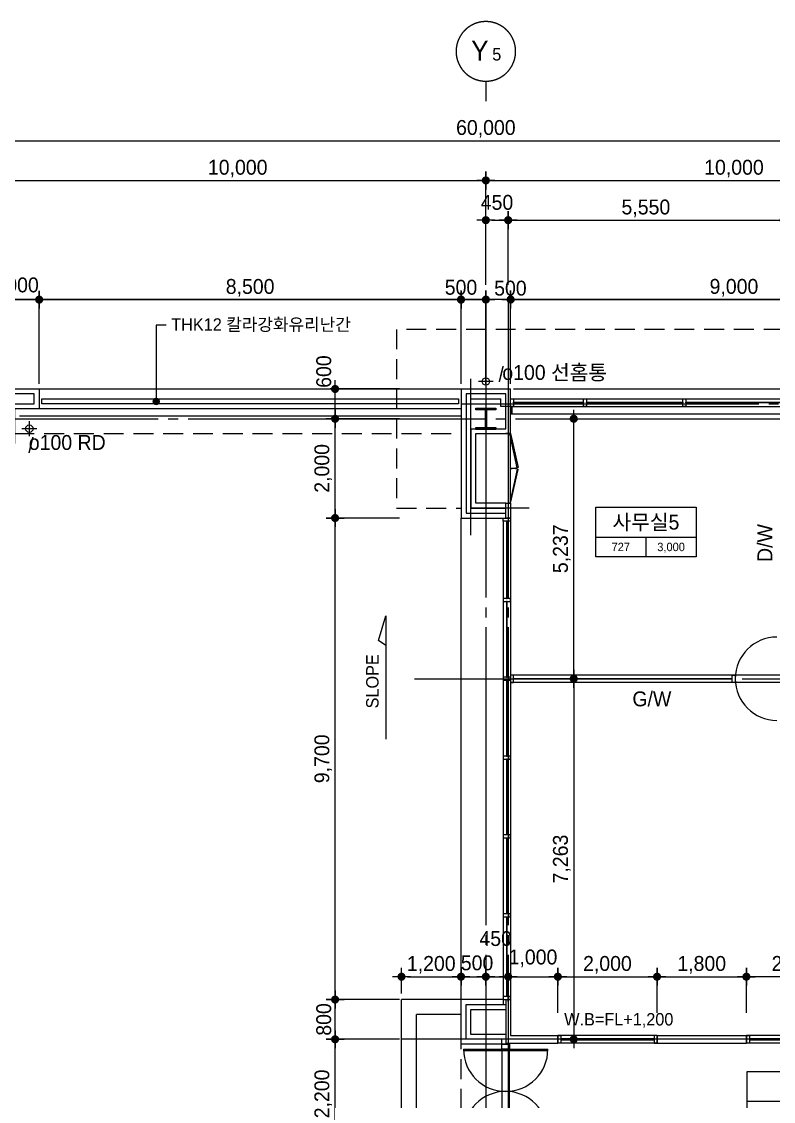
# Model space of a CAD drawing. Extents: x 14495256 to 14574135, y -1804798 to -1750552.
# Drawn here: x 14523901 to 14539051, y -1775300 to -1753549 of the extents above; entities that cross this region are included whole.
import ezdxf
from ezdxf.enums import TextEntityAlignment as Align

# ---------------------------------------------------------------- set-up
doc = ezdxf.new("R2010")
doc.units = 0
doc.header["$LTSCALE"] = 100
doc.header["$MEASUREMENT"] = 0
doc.header["$PDSIZE"] = -10
doc.linetypes.add('CEN', pattern=[66, 60, -2, 2, -2])
doc.linetypes.add('HIDD', pattern=[6, 4, -2])
doc.layers.get('0').update_dxf_attribs({"linetype": 'CONTINUOUS'})
doc.layers.get('Defpoints').update_dxf_attribs({"linetype": 'CONTINUOUS'})
for name, color, linetype in [('0-내벽고정식', 7, 'CONTINUOUS'), ('4WID', 4, 'CONTINUOUS'), ('8', 8, 'CONTINUOUS'), ('AXIS', 7, 'CEN'), ('CEN', 1, 'CEN'), ('col2', 3, 'CONTINUOUS'), ('DIM', 7, 'CONTINUOUS'), ('EL4', 6, 'CONTINUOUS'), ('FUR', 4, 'CONTINUOUS'), ('ST', 3, 'CONTINUOUS'), ('SYM', 7, 'CONTINUOUS'), ('TE2', 3, 'CONTINUOUS'), ('TEX', 3, 'CONTINUOUS'), ('TEXT1', 7, 'CONTINUOUS'), ('TEXT2', 7, 'CONTINUOUS'), ('WALL-1', 7, 'CONTINUOUS'), ('WALL-UNKNOWN', 3, 'CONTINUOUS'), ('WALLBR', 3, 'CONTINUOUS'), ('WID', 4, 'CONTINUOUS'), ('WINE', 8, 'CONTINUOUS'), ('우수드레인', 8, 'CONTINUOUS')]:
    doc.layers.add(name, color=color, linetype=linetype)
doc.styles.add('HY울를도M', font='HYWULM.TTF')
doc.styles.add('굴림', font='H2HDRM.TTF')
doc.styles.add('돋음', font='Dotum.ttf', dxfattribs={"height": 3})
doc.dimstyles.new('DIM100', dxfattribs={"dimtxt": 300, "dimasz": 120, "dimexe": 1, "dimexo": 100, "dimgap": 60, "dimtad": 1, "dimdec": 4, "dimzin": 0, "dimdsep": 46, "dimlunit": 6, "dimtxsty": '굴림', "dimblk": 'DOTT', "dimcen": 0.09, "dimadec": 0, "dimazin": 0, "dimtfac": 1, "dimtdec": 4, "dimtofl": 0, "dimtmove": 2, "dimatfit": 2, "dimldrblk": 'DOTT', "dimfxl": 1, "dimtolj": 1, "dimtzin": 0, "dimarcsym": 0})
doc.dimstyles.new('DIM50', dxfattribs={"dimscale": 50, "dimtxt": 3, "dimasz": 1.2, "dimexe": 1, "dimexo": 1, "dimgap": 0.6, "dimtad": 1, "dimdec": 4, "dimzin": 0, "dimdsep": 46, "dimlunit": 6, "dimtxsty": '굴림', "dimblk": 'DOTT', "dimcen": 0.09, "dimadec": 0, "dimazin": 0, "dimtfac": 1, "dimtdec": 4, "dimtofl": 0, "dimtmove": 2, "dimatfit": 2, "dimldrblk": 'DOTT', "dimfxl": 1, "dimtolj": 1, "dimtzin": 0, "dimarcsym": 0})

# ---------------------------------------------------------------- blocks, each defined once
blk = doc.blocks.new('DOTT')
for p, q in [((-1.5, 0), (1.5, 0)), ((0, 1.5), (0, -1.5))]:
    blk.add_line(p, q)
at = {"color": 6, "const_width": 0.68}
blk.add_lwpolyline([(-0.34, 0, 1), (0.34, 0, 1)], format="xyb", close=True, dxfattribs=at)
blk = doc.blocks.new('*D28')
at = {"layer": 'Defpoints', "color": 0, "lineweight": -3}
for p in [(14563256, -1755949), (14503256, -1759149), (14563256, -1759149)]:
    blk.add_point(p, dxfattribs=at)
at = {"layer": 'DIM', "color": 7, "lineweight": -2}
for p, q in [((14503256, -1758849), (14503256, -1755849)), ((14563256, -1758849), (14563256, -1755849)), ((14503376, -1755949), (14563136, -1755949))]:
    blk.add_line(p, q, dxfattribs=at)
at = {"layer": 'DIM', "color": 7, "lineweight": -2, "xscale": 120, "yscale": 120, "zscale": 120, "rotation": 180}
blk.add_blockref('DOTT', (14503256, -1755949), dxfattribs=at)
at = {"layer": 'DIM', "color": 7, "lineweight": -2, "xscale": 120, "yscale": 120, "zscale": 120}
blk.add_blockref('DOTT', (14563256, -1755949), dxfattribs=at)
at = {"layer": 'DIM', "color": 3, "insert": (14533256, -1755710), "char_height": 300, "attachment_point": 5, "style": '굴림'}
blk.add_mtext('\\A1;60,000', dxfattribs=at)
blk = doc.blocks.new('*D29')
at = {"layer": 'Defpoints', "color": 0, "lineweight": -3}
for p in [(14543256, -1756749), (14533256, -1759149), (14543256, -1759149)]:
    blk.add_point(p, dxfattribs=at)
at = {"layer": 'DIM', "color": 7, "lineweight": -2}
for p, q in [((14533256, -1758849), (14533256, -1756649)), ((14533376, -1756749), (14543136, -1756749)), ((14543256, -1758849), (14543256, -1756649))]:
    blk.add_line(p, q, dxfattribs=at)
at = {"layer": 'DIM', "color": 7, "lineweight": -2, "xscale": 120, "yscale": 120, "zscale": 120, "rotation": 180}
blk.add_blockref('DOTT', (14533256, -1756749), dxfattribs=at)
at = {"layer": 'DIM', "color": 7, "lineweight": -2, "xscale": 120, "yscale": 120, "zscale": 120}
blk.add_blockref('DOTT', (14543256, -1756749), dxfattribs=at)
at = {"layer": 'DIM', "color": 3, "insert": (14538256, -1756511), "char_height": 300, "attachment_point": 5, "style": '굴림'}
blk.add_mtext('\\A1;10,000', dxfattribs=at)
blk = doc.blocks.new('*D31')
at = {"layer": 'Defpoints', "color": 0, "lineweight": -3}
for p in [(14533256, -1756749), (14523256, -1759149), (14533256, -1759149)]:
    blk.add_point(p, dxfattribs=at)
at = {"layer": 'DIM', "color": 7, "lineweight": -2}
for p, q in [((14523256, -1758849), (14523256, -1756649)), ((14523376, -1756749), (14533136, -1756749)), ((14533256, -1758849), (14533256, -1756649))]:
    blk.add_line(p, q, dxfattribs=at)
at = {"layer": 'DIM', "color": 7, "lineweight": -2, "xscale": 120, "yscale": 120, "zscale": 120, "rotation": 180}
blk.add_blockref('DOTT', (14523256, -1756749), dxfattribs=at)
at = {"layer": 'DIM', "color": 7, "lineweight": -2, "xscale": 120, "yscale": 120, "zscale": 120}
blk.add_blockref('DOTT', (14533256, -1756749), dxfattribs=at)
at = {"layer": 'DIM', "color": 3, "insert": (14528256, -1756511), "char_height": 300, "attachment_point": 5, "style": '굴림'}
blk.add_mtext('\\A1;10,000', dxfattribs=at)
blk = doc.blocks.new('BOMBOM_S')
at = {"color": 7}
blk.add_line((0, 0.4), (0, 0), dxfattribs=at)
blk.add_lwpolyline([(-0.6, 1, 1), (0.6, 1, 1), (-0.6, 1, 1)], format="xyb", dxfattribs=at)
at = {"color": 1, "style": '돋음'}
for tag, p, height in [('X', (-0.295, 0.816), 0.4), ('N', (0.129, 0.816), 0.25)]:
    blk.add_attdef(tag, p, '', height=height, dxfattribs=at)
blk = doc.blocks.new('*D83')
at = {"layer": 'Defpoints', "color": 0, "lineweight": -3, "ltscale": 3}
for p in [(14524256, -1759150), (14523256, -1760949), (14524256, -1760949)]:
    blk.add_point(p, dxfattribs=at)
at = {"layer": 'DIM', "color": 7, "lineweight": -2, "ltscale": 3}
for p, q in [((14523256, -1760849), (14523256, -1759149)), ((14523376, -1759150), (14524136, -1759150)), ((14524256, -1760849), (14524256, -1759149))]:
    blk.add_line(p, q, dxfattribs=at)
at = {"layer": 'DIM', "color": 7, "lineweight": -2, "ltscale": 3, "xscale": 120, "yscale": 120, "zscale": 120, "rotation": 180}
blk.add_blockref('DOTT', (14523256, -1759150), dxfattribs=at)
at = {"layer": 'DIM', "color": 7, "lineweight": -2, "ltscale": 3, "xscale": 120, "yscale": 120, "zscale": 120}
blk.add_blockref('DOTT', (14524256, -1759150), dxfattribs=at)
at = {"layer": 'DIM', "color": 3, "ltscale": 3, "insert": (14523756, -1758881), "char_height": 300, "attachment_point": 5, "style": '굴림'}
blk.add_mtext('\\A1;1,000', dxfattribs=at)
blk = doc.blocks.new('TT1')
at = {"layer": 'TEXT1'}
for p, q in [((-1013, -600), (1013, -600)), ((0, -600), (0, -1000))]:
    blk.add_line(p, q, dxfattribs=at)
blk.add_lwpolyline([(-1013, 0), (1013, 0), (1013, -1000), (-1013, -1000)], close=True, dxfattribs=at)
blk = doc.blocks.new('*D110')
at = {"layer": 'Defpoints', "color": 0, "lineweight": -3, "ltscale": 3}
for p in [(14532756, -1759150), (14524256, -1760949), (14532756, -1760949)]:
    blk.add_point(p, dxfattribs=at)
at = {"layer": 'DIM', "color": 7, "lineweight": -2, "ltscale": 3}
for p, q in [((14524256, -1760849), (14524256, -1759149)), ((14524376, -1759150), (14532636, -1759150)), ((14532756, -1760849), (14532756, -1759149))]:
    blk.add_line(p, q, dxfattribs=at)
at = {"layer": 'DIM', "color": 7, "lineweight": -2, "ltscale": 3, "xscale": 120, "yscale": 120, "zscale": 120, "rotation": 180}
blk.add_blockref('DOTT', (14524256, -1759150), dxfattribs=at)
at = {"layer": 'DIM', "color": 7, "lineweight": -2, "ltscale": 3, "xscale": 120, "yscale": 120, "zscale": 120}
blk.add_blockref('DOTT', (14532756, -1759150), dxfattribs=at)
at = {"layer": 'DIM', "color": 3, "ltscale": 3, "insert": (14528506, -1758912), "char_height": 300, "attachment_point": 5, "style": '굴림'}
blk.add_mtext('\\A1;8,500', dxfattribs=at)
blk = doc.blocks.new('*D111')
at = {"layer": 'Defpoints', "color": 0, "lineweight": -3, "ltscale": 3}
for p in [(14533256, -1759148), (14532756, -1760949), (14533256, -1760949)]:
    blk.add_point(p, dxfattribs=at)
at = {"layer": 'DIM', "color": 7, "lineweight": -2, "ltscale": 3}
for p, q in [((14532756, -1760849), (14532756, -1759147)), ((14532876, -1759148), (14533136, -1759148)), ((14533256, -1760849), (14533256, -1759147))]:
    blk.add_line(p, q, dxfattribs=at)
at = {"layer": 'DIM', "color": 7, "lineweight": -2, "ltscale": 3, "xscale": 120, "yscale": 120, "zscale": 120, "rotation": 180}
blk.add_blockref('DOTT', (14532756, -1759148), dxfattribs=at)
at = {"layer": 'DIM', "color": 7, "lineweight": -2, "ltscale": 3, "xscale": 120, "yscale": 120, "zscale": 120}
blk.add_blockref('DOTT', (14533256, -1759148), dxfattribs=at)
at = {"layer": 'DIM', "color": 3, "ltscale": 3, "insert": (14532755, -1758903), "char_height": 300, "attachment_point": 5, "style": '굴림'}
blk.add_mtext('\\A1;500', dxfattribs=at)
blk = doc.blocks.new('*D112')
at = {"layer": 'Defpoints', "color": 0, "lineweight": -3, "ltscale": 3}
for p in [(14533256, -1759148), (14533756, -1759881), (14533256, -1760949)]:
    blk.add_point(p, dxfattribs=at)
at = {"layer": 'DIM', "color": 7, "lineweight": -2, "ltscale": 3}
for p, q in [((14533256, -1760849), (14533256, -1759147)), ((14533636, -1759148), (14533376, -1759148)), ((14533756, -1759781), (14533756, -1759147))]:
    blk.add_line(p, q, dxfattribs=at)
at = {"layer": 'DIM', "color": 7, "lineweight": -2, "ltscale": 3, "xscale": 120, "yscale": 120, "zscale": 120, "rotation": 180}
blk.add_blockref('DOTT', (14533256, -1759148), dxfattribs=at)
at = {"layer": 'DIM', "color": 7, "lineweight": -2, "ltscale": 3, "xscale": 120, "yscale": 120, "zscale": 120}
blk.add_blockref('DOTT', (14533756, -1759148), dxfattribs=at)
at = {"layer": 'DIM', "color": 3, "ltscale": 3, "insert": (14533751, -1758920), "char_height": 300, "attachment_point": 5, "style": '굴림'}
blk.add_mtext('\\A1;500', dxfattribs=at)
blk = doc.blocks.new('*D113')
at = {"layer": 'Defpoints', "color": 0, "lineweight": -3, "ltscale": 3}
for p in [(14542756, -1759149), (14533756, -1760949), (14542756, -1760949)]:
    blk.add_point(p, dxfattribs=at)
at = {"layer": 'DIM', "color": 7, "lineweight": -2, "ltscale": 3}
for p, q in [((14533756, -1760849), (14533756, -1759148)), ((14533876, -1759149), (14542636, -1759149)), ((14542756, -1760849), (14542756, -1759148))]:
    blk.add_line(p, q, dxfattribs=at)
at = {"layer": 'DIM', "color": 7, "lineweight": -2, "ltscale": 3, "xscale": 120, "yscale": 120, "zscale": 120, "rotation": 180}
blk.add_blockref('DOTT', (14533756, -1759149), dxfattribs=at)
at = {"layer": 'DIM', "color": 7, "lineweight": -2, "ltscale": 3, "xscale": 120, "yscale": 120, "zscale": 120}
blk.add_blockref('DOTT', (14542756, -1759149), dxfattribs=at)
at = {"layer": 'DIM', "color": 3, "ltscale": 3, "insert": (14538256, -1758911), "char_height": 300, "attachment_point": 5, "style": '굴림'}
blk.add_mtext('\\A1;9,000', dxfattribs=at)
blk = doc.blocks.new('aw-9000-300')
at = {"layer": 'WID'}
for points in [[(0, 0), (60, 0), (60, -150), (0, -150)], [(0, -300), (30, -300), (30, -150), (0, -150)], [(1470, -69), (1470, -81), (60, -81), (60, -69)], [(1470, 0), (1530, 0), (1530, -150), (1470, -150)], [(3470, -69), (3470, -81), (1530, -81), (1530, -69)], [(3470, 0), (3530, 0), (3530, -150), (3470, -150)], [(5470, -69), (5470, -81), (3530, -81), (3530, -69)], [(5470, 0), (5530, 0), (5530, -150), (5470, -150)], [(7470, -69), (7470, -81), (5530, -81), (5530, -69)], [(7470, 0), (7530, 0), (7530, -150), (7470, -150)], [(7530, -69), (7530, -81), (8940, -81), (8940, -69)], [(8940, 0), (9000, 0), (9000, -150), (8940, -150)], [(8970, -300), (9000, -300), (9000, -150), (8970, -150)]]:
    blk.add_lwpolyline(points, close=True, dxfattribs=at)
at = {"layer": 'WINE'}
for p, q in [((0, 0), (9000, 0)), ((0, -150), (9000, -150)), ((0, -300), (9000, -300))]:
    blk.add_line(p, q, dxfattribs=at)
blk = doc.blocks.new('*D122')
at = {"layer": 'Defpoints', "color": 0, "lineweight": -3}
for p in [(14530218, -1774049), (14531818, -1774049), (14531818, -1776249)]:
    blk.add_point(p, dxfattribs=at)
at = {"layer": 'DIM', "color": 7, "lineweight": -2}
for p, q in [((14531518, -1774049), (14530118, -1774049)), ((14530218, -1776129), (14530218, -1774169)), ((14531518, -1776249), (14530118, -1776249))]:
    blk.add_line(p, q, dxfattribs=at)
at = {"layer": 'DIM', "color": 7, "lineweight": -2, "xscale": 120, "yscale": 120, "zscale": 120}
for p, rotation in [((14530218, -1774049), 90), ((14530218, -1776249), 270)]:
    blk.add_blockref('DOTT', p, dxfattribs=dict(at, rotation=rotation))
at = {"layer": 'DIM', "color": 3, "insert": (14529979, -1775149), "char_height": 300, "attachment_point": 5, "rotation": 90, "style": '굴림'}
blk.add_mtext('\\A1;2,200', dxfattribs=at)
blk = doc.blocks.new('*D124')
at = {"layer": 'Defpoints', "color": 0, "lineweight": -3}
for p in [(14530218, -1761549), (14531818, -1761549), (14531818, -1763549)]:
    blk.add_point(p, dxfattribs=at)
at = {"layer": 'DIM', "color": 7, "lineweight": -2}
for p, q in [((14531518, -1761549), (14530118, -1761549)), ((14530218, -1763429), (14530218, -1761669)), ((14531518, -1763549), (14530118, -1763549))]:
    blk.add_line(p, q, dxfattribs=at)
at = {"layer": 'DIM', "color": 7, "lineweight": -2, "xscale": 120, "yscale": 120, "zscale": 120}
for p, rotation in [((14530218, -1761549), 90), ((14530218, -1763549), 270)]:
    blk.add_blockref('DOTT', p, dxfattribs=dict(at, rotation=rotation))
at = {"layer": 'DIM', "color": 3, "insert": (14529979, -1762549), "char_height": 300, "attachment_point": 5, "rotation": 90, "style": '굴림'}
blk.add_mtext('\\A1;2,000', dxfattribs=at)
blk = doc.blocks.new('*D125')
at = {"layer": 'Defpoints', "color": 0, "lineweight": -3}
for p in [(14530218, -1760949), (14531818, -1760949), (14531818, -1761549)]:
    blk.add_point(p, dxfattribs=at)
at = {"layer": 'DIM', "color": 7, "lineweight": -2}
for p, q in [((14531518, -1760949), (14530118, -1760949)), ((14530218, -1761429), (14530218, -1761069)), ((14531518, -1761549), (14530118, -1761549))]:
    blk.add_line(p, q, dxfattribs=at)
at = {"layer": 'DIM', "color": 7, "lineweight": -2, "xscale": 120, "yscale": 120, "zscale": 120}
for p, rotation in [((14530218, -1760949), 90), ((14530218, -1761549), 270)]:
    blk.add_blockref('DOTT', p, dxfattribs=dict(at, rotation=rotation))
at = {"layer": 'DIM', "color": 3, "insert": (14529991, -1760599), "char_height": 300, "attachment_point": 5, "rotation": 90, "style": '굴림'}
blk.add_mtext('\\A1;600', dxfattribs=at)
blk = doc.blocks.new('*D126')
at = {"layer": 'Defpoints', "color": 0, "lineweight": -3}
for p in [(14530218, -1763549), (14531818, -1763549), (14531818, -1773249)]:
    blk.add_point(p, dxfattribs=at)
at = {"layer": 'DIM', "color": 7, "lineweight": -2}
for p, q in [((14531518, -1763549), (14530118, -1763549)), ((14530218, -1773129), (14530218, -1763669)), ((14531518, -1773249), (14530118, -1773249))]:
    blk.add_line(p, q, dxfattribs=at)
at = {"layer": 'DIM', "color": 7, "lineweight": -2, "xscale": 120, "yscale": 120, "zscale": 120}
for p, rotation in [((14530218, -1763549), 90), ((14530218, -1773249), 270)]:
    blk.add_blockref('DOTT', p, dxfattribs=dict(at, rotation=rotation))
at = {"layer": 'DIM', "color": 3, "insert": (14529979, -1768399), "char_height": 300, "attachment_point": 5, "rotation": 90, "style": '굴림'}
blk.add_mtext('\\A1;9,700', dxfattribs=at)
blk = doc.blocks.new('*D127')
at = {"layer": 'Defpoints', "color": 0, "lineweight": -3}
for p in [(14530218, -1773249), (14531818, -1773249), (14531818, -1774049)]:
    blk.add_point(p, dxfattribs=at)
at = {"layer": 'DIM', "color": 7, "lineweight": -2}
for p, q in [((14531518, -1773249), (14530118, -1773249)), ((14530218, -1773929), (14530218, -1773369)), ((14531518, -1774049), (14530118, -1774049))]:
    blk.add_line(p, q, dxfattribs=at)
at = {"layer": 'DIM', "color": 7, "lineweight": -2, "xscale": 120, "yscale": 120, "zscale": 120}
for p, rotation in [((14530218, -1773249), 90), ((14530218, -1774049), 270)]:
    blk.add_blockref('DOTT', p, dxfattribs=dict(at, rotation=rotation))
at = {"layer": 'DIM', "color": 3, "insert": (14529991, -1773649), "char_height": 300, "attachment_point": 5, "rotation": 90, "style": '굴림'}
blk.add_mtext('\\A1;800', dxfattribs=at)
blk = doc.blocks.new('*D145')
at = {"layer": 'Defpoints', "color": 0, "lineweight": -3}
for p in [(14533706, -1757549), (14533256, -1759149), (14533706, -1759149)]:
    blk.add_point(p, dxfattribs=at)
at = {"layer": 'DIM', "color": 7, "lineweight": -2}
for p, q in [((14533256, -1758849), (14533256, -1757449)), ((14533706, -1758849), (14533706, -1757449)), ((14533376, -1757549), (14533586, -1757549))]:
    blk.add_line(p, q, dxfattribs=at)
at = {"layer": 'DIM', "color": 7, "lineweight": -2, "xscale": 120, "yscale": 120, "zscale": 120, "rotation": 180}
blk.add_blockref('DOTT', (14533256, -1757549), dxfattribs=at)
at = {"layer": 'DIM', "color": 7, "lineweight": -2, "xscale": 120, "yscale": 120, "zscale": 120}
blk.add_blockref('DOTT', (14533706, -1757549), dxfattribs=at)
at = {"layer": 'DIM', "color": 3, "insert": (14533481, -1757192), "char_height": 300, "attachment_point": 5, "style": '굴림'}
blk.add_mtext('\\A1;450', dxfattribs=at)
blk = doc.blocks.new('aw-2000-150')
at = {"layer": 'WID', "color": 8}
for p, q in [((0, 150), (-2000, 150)), ((0, 0), (-2000, 0))]:
    blk.add_line(p, q, dxfattribs=at)
at = {"layer": 'WID'}
for points in [[(-1940, 0), (-2000, 0), (-2000, 150), (-1940, 150)], [(-60, 87), (-1940, 87), (-1940, 63), (-60, 63)], [(-60, 0), (0, 0), (0, 150), (-60, 150)]]:
    blk.add_lwpolyline(points, close=True, dxfattribs=at)
blk = doc.blocks.new('*D163')
at = {"layer": 'Defpoints', "color": 0, "lineweight": -3}
for p in [(14533256, -1772788), (14532756, -1773249), (14533256, -1773249)]:
    blk.add_point(p, dxfattribs=at)
at = {"layer": 'DIM', "color": 7, "lineweight": -2}
for p, q in [((14532756, -1772949), (14532756, -1772688)), ((14532876, -1772788), (14533136, -1772788)), ((14533256, -1772949), (14533256, -1772688))]:
    blk.add_line(p, q, dxfattribs=at)
at = {"layer": 'DIM', "color": 7, "lineweight": -2, "xscale": 120, "yscale": 120, "zscale": 120, "rotation": 180}
blk.add_blockref('DOTT', (14532756, -1772788), dxfattribs=at)
at = {"layer": 'DIM', "color": 7, "lineweight": -2, "xscale": 120, "yscale": 120, "zscale": 120}
blk.add_blockref('DOTT', (14533256, -1772788), dxfattribs=at)
at = {"layer": 'DIM', "color": 3, "insert": (14533079, -1772511), "char_height": 300, "attachment_point": 5, "style": '굴림'}
blk.add_mtext('\\A1;500', dxfattribs=at)
blk = doc.blocks.new('*D164')
at = {"layer": 'Defpoints', "color": 0, "lineweight": -3}
for p in [(14532756, -1772788), (14532756, -1773249), (14531556, -1773427)]:
    blk.add_point(p, dxfattribs=at)
at = {"layer": 'DIM', "color": 7, "lineweight": -2}
for p, q in [((14531556, -1773127), (14531556, -1772688)), ((14531676, -1772788), (14532636, -1772788)), ((14532756, -1772949), (14532756, -1772688))]:
    blk.add_line(p, q, dxfattribs=at)
at = {"layer": 'DIM', "color": 7, "lineweight": -2, "xscale": 120, "yscale": 120, "zscale": 120, "rotation": 180}
blk.add_blockref('DOTT', (14531556, -1772788), dxfattribs=at)
at = {"layer": 'DIM', "color": 7, "lineweight": -2, "xscale": 120, "yscale": 120, "zscale": 120}
blk.add_blockref('DOTT', (14532756, -1772788), dxfattribs=at)
at = {"layer": 'DIM', "color": 3, "insert": (14532156, -1772549), "char_height": 300, "attachment_point": 5, "style": '굴림'}
blk.add_mtext('\\A1;1,200', dxfattribs=at)
blk = doc.blocks.new('*D172')
at = {"layer": 'Defpoints', "color": 0, "lineweight": -3, "ltscale": 3}
for p in [(14535027, -1761549), (14535027, -1761549), (14535027, -1766786)]:
    blk.add_point(p, dxfattribs=at)
at = {"layer": 'DIM', "color": 7, "lineweight": -2, "ltscale": 3}
for p, q in [((14534927, -1761549), (14535026, -1761549)), ((14535027, -1766666), (14535027, -1761669)), ((14534927, -1766786), (14535026, -1766786))]:
    blk.add_line(p, q, dxfattribs=at)
at = {"layer": 'DIM', "color": 7, "lineweight": -2, "ltscale": 3, "xscale": 120, "yscale": 120, "zscale": 120}
for p, rotation in [((14535027, -1761549), 90), ((14535027, -1766786), 270)]:
    blk.add_blockref('DOTT', p, dxfattribs=dict(at, rotation=rotation))
at = {"layer": 'DIM', "color": 3, "ltscale": 3, "insert": (14534787, -1764168), "char_height": 300, "attachment_point": 5, "rotation": 90, "style": '굴림'}
blk.add_mtext('\\A1;5,237', dxfattribs=at)
blk = doc.blocks.new('*D173')
at = {"layer": 'Defpoints', "color": 0, "lineweight": -3, "ltscale": 3}
for p in [(14535027, -1766786), (14535027, -1774049), (14535027, -1774049)]:
    blk.add_point(p, dxfattribs=at)
at = {"layer": 'DIM', "color": 7, "lineweight": -2, "ltscale": 3}
for p, q in [((14535127, -1766786), (14535028, -1766786)), ((14535027, -1766906), (14535027, -1773929)), ((14535127, -1774049), (14535028, -1774049))]:
    blk.add_line(p, q, dxfattribs=at)
at = {"layer": 'DIM', "color": 7, "lineweight": -2, "ltscale": 3, "xscale": 120, "yscale": 120, "zscale": 120}
for p, rotation in [((14535027, -1766786), 90), ((14535027, -1774049), 270)]:
    blk.add_blockref('DOTT', p, dxfattribs=dict(at, rotation=rotation))
at = {"layer": 'DIM', "color": 3, "ltscale": 3, "insert": (14534787, -1770418), "char_height": 300, "attachment_point": 5, "rotation": 90, "style": '굴림'}
blk.add_mtext('\\A1;7,263', dxfattribs=at)
blk = doc.blocks.new('*D175')
at = {"layer": 'Defpoints', "color": 0, "lineweight": -3}
for p in [(14539256, -1757549), (14533706, -1759149), (14539256, -1759149)]:
    blk.add_point(p, dxfattribs=at)
at = {"layer": 'DIM', "color": 7, "lineweight": -2}
for p, q in [((14533706, -1758849), (14533706, -1757449)), ((14539256, -1758849), (14539256, -1757449)), ((14533826, -1757549), (14539136, -1757549))]:
    blk.add_line(p, q, dxfattribs=at)
at = {"layer": 'DIM', "color": 7, "lineweight": -2, "xscale": 120, "yscale": 120, "zscale": 120, "rotation": 180}
blk.add_blockref('DOTT', (14533706, -1757549), dxfattribs=at)
at = {"layer": 'DIM', "color": 7, "lineweight": -2, "xscale": 120, "yscale": 120, "zscale": 120}
blk.add_blockref('DOTT', (14539256, -1757549), dxfattribs=at)
at = {"layer": 'DIM', "color": 3, "insert": (14536481, -1757311), "char_height": 300, "attachment_point": 5, "style": '굴림'}
blk.add_mtext('\\A1;5,550', dxfattribs=at)
blk = doc.blocks.new('*D185')
at = {"layer": 'Defpoints', "color": 0, "lineweight": -3}
for p in [(14534706, -1772788), (14533706, -1773588), (14534706, -1773813)]:
    blk.add_point(p, dxfattribs=at)
at = {"layer": 'DIM', "color": 7, "lineweight": -2}
for p, q in [((14533706, -1773288), (14533706, -1772688)), ((14533826, -1772788), (14534586, -1772788)), ((14534706, -1773513), (14534706, -1772688))]:
    blk.add_line(p, q, dxfattribs=at)
at = {"layer": 'DIM', "color": 7, "lineweight": -2, "xscale": 120, "yscale": 120, "zscale": 120, "rotation": 180}
blk.add_blockref('DOTT', (14533706, -1772788), dxfattribs=at)
at = {"layer": 'DIM', "color": 7, "lineweight": -2, "xscale": 120, "yscale": 120, "zscale": 120}
blk.add_blockref('DOTT', (14534706, -1772788), dxfattribs=at)
at = {"layer": 'DIM', "color": 3, "insert": (14534206, -1772419), "char_height": 300, "attachment_point": 5, "style": '굴림'}
blk.add_mtext('\\A1;1,000', dxfattribs=at)
blk = doc.blocks.new('*D186')
at = {"layer": 'Defpoints', "color": 0, "lineweight": -3}
for p in [(14536706, -1772788), (14534706, -1773813), (14536706, -1773813)]:
    blk.add_point(p, dxfattribs=at)
at = {"layer": 'DIM', "color": 7, "lineweight": -2}
for p, q in [((14534706, -1773513), (14534706, -1772688)), ((14534826, -1772788), (14536586, -1772788)), ((14536706, -1773513), (14536706, -1772688))]:
    blk.add_line(p, q, dxfattribs=at)
at = {"layer": 'DIM', "color": 7, "lineweight": -2, "xscale": 120, "yscale": 120, "zscale": 120, "rotation": 180}
blk.add_blockref('DOTT', (14534706, -1772788), dxfattribs=at)
at = {"layer": 'DIM', "color": 7, "lineweight": -2, "xscale": 120, "yscale": 120, "zscale": 120}
blk.add_blockref('DOTT', (14536706, -1772788), dxfattribs=at)
at = {"layer": 'DIM', "color": 3, "insert": (14535706, -1772549), "char_height": 300, "attachment_point": 5, "style": '굴림'}
blk.add_mtext('\\A1;2,000', dxfattribs=at)
blk = doc.blocks.new('*D187')
at = {"layer": 'Defpoints', "color": 0, "lineweight": -3}
for p in [(14538506, -1772788), (14536706, -1773813), (14538506, -1773813)]:
    blk.add_point(p, dxfattribs=at)
at = {"layer": 'DIM', "color": 7, "lineweight": -2}
for p, q in [((14536706, -1773513), (14536706, -1772688)), ((14536826, -1772788), (14538386, -1772788)), ((14538506, -1773513), (14538506, -1772688))]:
    blk.add_line(p, q, dxfattribs=at)
at = {"layer": 'DIM', "color": 7, "lineweight": -2, "xscale": 120, "yscale": 120, "zscale": 120, "rotation": 180}
blk.add_blockref('DOTT', (14536706, -1772788), dxfattribs=at)
at = {"layer": 'DIM', "color": 7, "lineweight": -2, "xscale": 120, "yscale": 120, "zscale": 120}
blk.add_blockref('DOTT', (14538506, -1772788), dxfattribs=at)
at = {"layer": 'DIM', "color": 3, "insert": (14537606, -1772549), "char_height": 300, "attachment_point": 5, "style": '굴림'}
blk.add_mtext('\\A1;1,800', dxfattribs=at)
blk = doc.blocks.new('*D188')
at = {"layer": 'Defpoints', "color": 0, "lineweight": -3}
for p in [(14538506, -1772788), (14538506, -1773813), (14540506, -1773813)]:
    blk.add_point(p, dxfattribs=at)
at = {"layer": 'DIM', "color": 7, "lineweight": -2}
for p, q in [((14538506, -1773513), (14538506, -1772688)), ((14540386, -1772788), (14538626, -1772788)), ((14540506, -1773513), (14540506, -1772688))]:
    blk.add_line(p, q, dxfattribs=at)
at = {"layer": 'DIM', "color": 7, "lineweight": -2, "xscale": 120, "yscale": 120, "zscale": 120, "rotation": 180}
blk.add_blockref('DOTT', (14538506, -1772788), dxfattribs=at)
at = {"layer": 'DIM', "color": 7, "lineweight": -2, "xscale": 120, "yscale": 120, "zscale": 120}
blk.add_blockref('DOTT', (14540506, -1772788), dxfattribs=at)
at = {"layer": 'DIM', "color": 3, "insert": (14539506, -1772549), "char_height": 300, "attachment_point": 5, "style": '굴림'}
blk.add_mtext('\\A1;2,000', dxfattribs=at)
blk = doc.blocks.new('*D191')
at = {"layer": 'Defpoints', "color": 0, "lineweight": -3}
for p in [(14533706, -1772788), (14533256, -1773249), (14533706, -1773189)]:
    blk.add_point(p, dxfattribs=at)
at = {"layer": 'DIM', "color": 7, "lineweight": -2}
for p, q in [((14533256, -1772949), (14533256, -1772688)), ((14533376, -1772788), (14533586, -1772788)), ((14533706, -1772889), (14533706, -1772688))]:
    blk.add_line(p, q, dxfattribs=at)
at = {"layer": 'DIM', "color": 7, "lineweight": -2, "xscale": 120, "yscale": 120, "zscale": 120, "rotation": 180}
blk.add_blockref('DOTT', (14533256, -1772788), dxfattribs=at)
at = {"layer": 'DIM', "color": 7, "lineweight": -2, "xscale": 120, "yscale": 120, "zscale": 120}
blk.add_blockref('DOTT', (14533706, -1772788), dxfattribs=at)
at = {"layer": 'DIM', "color": 3, "insert": (14533454, -1772021), "char_height": 300, "attachment_point": 5, "style": '굴림'}
blk.add_mtext('\\A1;450', dxfattribs=at)
blk = doc.blocks.new('*D192')
at = {"layer": 'Defpoints', "color": 0, "lineweight": -3}
for p in [(14532756, -1772788), (14532756, -1773249), (14531556, -1773427)]:
    blk.add_point(p, dxfattribs=at)
at = {"layer": 'DIM', "color": 7, "lineweight": -2}
for p, q in [((14531556, -1773127), (14531556, -1772688)), ((14531676, -1772788), (14532636, -1772788)), ((14532756, -1772949), (14532756, -1772688))]:
    blk.add_line(p, q, dxfattribs=at)
at = {"layer": 'DIM', "color": 7, "lineweight": -2, "xscale": 120, "yscale": 120, "zscale": 120, "rotation": 180}
blk.add_blockref('DOTT', (14531556, -1772788), dxfattribs=at)
at = {"layer": 'DIM', "color": 7, "lineweight": -2, "xscale": 120, "yscale": 120, "zscale": 120}
blk.add_blockref('DOTT', (14532756, -1772788), dxfattribs=at)
at = {"layer": 'DIM', "color": 3, "insert": (14532156, -1772549), "char_height": 300, "attachment_point": 5, "style": '굴림'}
blk.add_mtext('\\A1;1,200', dxfattribs=at)

msp = doc.modelspace()

# ---------------------------------------------------------------- linework, layer by layer
at = {"layer": '0-내벽고정식'}
for p, q in [((14533756.21252, -1761299.19177), (14533656.21252, -1761299.19177)), ((14533656.2207, -1773249.19177), (14533656.2207, -1774124.19177)), ((14533656.2207, -1773249.19177), (14533756.2207, -1773249.19177)), ((14533756.2207, -1773249.19177), (14533756.2207, -1773974.19177)), ((14533756.2207, -1773974.19177), (14534706.21252, -1773974.19177)), ((14534706.21252, -1773974.19177), (14534706.21252, -1774124.19177)), ((14536706.21252, -1773974.19177), (14538506.21252, -1773974.19177)), ((14536706.21252, -1773974.19177), (14536706.21252, -1774124.19177)), ((14538506.21252, -1773974.19177), (14538506.21252, -1774124.19177)), ((14533656.2207, -1774124.19177), (14534706.21252, -1774124.19177)), ((14533731.21252, -1774149.19177), (14533731.21252, -1774124.19177)), ((14536706.21252, -1774124.19177), (14538506.21252, -1774124.19177))]:
    msp.add_line(p, q, dxfattribs=at)
for points in [[(14532956.21252, -1761749.19177), (14533656.21252, -1761749.19177), (14533656.21252, -1761299.19177)], [(14533056.21252, -1761849.19177), (14533756.21252, -1761849.19177), (14533756.21252, -1761299.19177)], [(14532956.21252, -1761749.19177), (14532956.21252, -1763349.19177), (14533656.21252, -1763349.19177)], [(14533656.21252, -1763249.19177), (14533056.21252, -1763249.19177), (14533056.21252, -1761849.19177)]]:
    msp.add_lwpolyline(points, dxfattribs=at)
msp.add_lwpolyline([(14533656.21252, -1763249.19177), (14533756.21252, -1763249.19177), (14533756.21252, -1763549.19177), (14533656.21252, -1763549.19177)], close=True, dxfattribs=at)
at = {"layer": '4WID', "lineweight": -3, "ltscale": 200}
for p, q in [((14532956.21252, -1761749.19177), (14532956.21252, -1761149.19177)), ((14533756.21252, -1761299.19177), (14533556.21252, -1761299.19177))]:
    msp.add_line(p, q, dxfattribs=at)
at = {"layer": 'CEN', "linetype": 'CEN'}
for p, q in [((14533256.21252, -1759149.19177), (14533256.21252, -1799049.19177)), ((14533706.21252, -1759149.19177), (14533706.21252, -1799049.19177)), ((14532956.21252, -1763890.80774), (14532956.21252, -1760741.87465)), ((14532756.21058, -1761249.19177), (14564856.21252, -1761249.19177)), ((14500856.21252, -1761549.19177), (14564856.21252, -1761549.19177)), ((14534127.61922, -1763349.19177), (14532956.21252, -1763349.19177)), ((14531817.9324, -1766785.85844), (14549714.28641, -1766785.85844)), ((14555541.05116, -1774049.19177), (14531556.21252, -1774049.19177))]:
    msp.add_line(p, q, dxfattribs=at)
at = {"layer": 'col2'}
msp.add_lwpolyline([(14533052.71252, -1761763.19177), (14533052.71252, -1761728.19177), (14533246.21252, -1761728.19177), (14533246.21252, -1761370.19177), (14533052.71252, -1761370.19177), (14533052.71252, -1761335.19177), (14533459.71252, -1761335.19177), (14533459.71252, -1761370.19177), (14533266.21252, -1761370.19177), (14533266.21252, -1761728.19177), (14533459.71252, -1761728.19177), (14533459.71252, -1761763.19177)], close=True, dxfattribs=at)
at = {"layer": 'Defpoints', "color": 76}
msp.add_lwpolyline([(14500856.21252, -1799049.19177), (14564856.21252, -1799049.19177), (14564856.21252, -1759149.19177), (14500856.21252, -1759149.19177)], close=True, dxfattribs=at)
at = {"layer": 'EL4'}
msp.add_line((14532756.21252, -1761499.19177), (14523856.21252, -1761499.19177), dxfattribs=at)
at = {"layer": 'FUR'}
for p, q in [((14533756.21252, -1763249.19177), (14533756.21252, -1761849.19177)), ((14533885.71495, -1762534.77551), (14533905.03347, -1762529.59912))]:
    msp.add_line(p, q, dxfattribs=at)
for points in [[(14533885.71495, -1762534.77551), (14533736.894, -1761854.36816), (14533756.21252, -1761849.19177), (14533905.03347, -1762529.59912)], [(14533885.71495, -1762563.60804), (14533736.894, -1763244.01539), (14533756.21252, -1763249.19177), (14533905.03347, -1762568.78442)], [(14533885.71495, -1762563.60804), (14533905.03347, -1762568.78442)]]:
    msp.add_lwpolyline(points, dxfattribs=at)
for centre, start, end in [((14533756.21252, -1761974.19177), 270, 283.006701322), ((14533756.21252, -1763124.19177), 76.993298678, 90)]:
    msp.add_arc(centre, 575, start, end, dxfattribs=at)
at = {"layer": 'ST', "color": 4}
for p, q in [((14532756.2207, -1773249.19177), (14532756.21252, -1763549.19177)), ((14531556.21252, -1777049.19177), (14531556.21252, -1773249.19177)), ((14532756.21811, -1773249.19177), (14531556.21252, -1773249.19177)), ((14531856.21252, -1776649.19177), (14531856.21252, -1773549.19177)), ((14532756.21811, -1773549.19177), (14531856.21252, -1773549.19177))]:
    msp.add_line(p, q, dxfattribs=at)
msp.add_lwpolyline([(14532706.21252, -1761249.19177), (14524306.21252, -1761249.19177), (14524306.21252, -1761149.19177), (14532706.21252, -1761149.19177), (14532706.21252, -1761249.19177)], close=True, dxfattribs=at)
at = {"layer": 'SYM', "color": 4, "ltscale": 2}
msp.add_lwpolyline([(14531240.02394, -1766116.224), (14531090.02394, -1766016.224), (14531240.02394, -1765516.224), (14531240.02394, -1768000.95868)], dxfattribs=at)
at = {"layer": 'TEXT1'}
msp.add_lwpolyline([(14526813.36473, -1759666.83109), (14526613.36473, -1759666.83109), (14526613.36473, -1761200.69197)], dxfattribs=at)
at = {"layer": 'TEXT1', "const_width": 75}
msp.add_lwpolyline([(14526575.86473, -1761200.69197, 1), (14526650.86473, -1761200.69197, 1)], format="xyb", close=True, dxfattribs=at)
at = {"layer": 'WALL-1', "color": 4}
for p, q in [((14532756.21252, -1760949.19177), (14533756.21252, -1760949.19177)), ((14533656.21252, -1761049.19177), (14532856.21252, -1761049.19177)), ((14532856.21252, -1761049.19177), (14532856.21252, -1763449.19177)), ((14533556.21252, -1761299.19177), (14533556.21252, -1761149.19177)), ((14533656.21252, -1761299.19177), (14533656.21252, -1761049.19177)), ((14533756.21252, -1761149.19177), (14533756.21252, -1760949.19177)), ((14532756.21252, -1761349.19177), (14524256.21252, -1761349.19177)), ((14533756.21252, -1761849.19177), (14533656.21252, -1761849.19177)), ((14532856.21252, -1763449.19177), (14533656.21252, -1763449.19177)), ((14532756.21252, -1774149.19177), (14532756.21252, -1773249.19177)), ((14532756.21252, -1774149.19177), (14532756.2207, -1773249.19177)), ((14533606.2207, -1773249.19177), (14532756.2207, -1773249.19177)), ((14532856.21252, -1774049.19177), (14532856.2207, -1773349.19177)), ((14532856.2207, -1773349.19177), (14533656.21252, -1773349.19177)), ((14532956.21369, -1773949.19177), (14532956.21953, -1773449.19177)), ((14532956.21953, -1773449.19177), (14533656.21252, -1773449.19177)), ((14533656.21252, -1773949.19177), (14532956.21369, -1773949.19177)), ((14533656.21252, -1774149.19177), (14532756.21252, -1774149.19177)), ((14533656.21252, -1774149.19177), (14532756.21252, -1774149.19177)), ((14533656.21252, -1774049.19177), (14532856.21252, -1774049.19177))]:
    msp.add_line(p, q, dxfattribs=at)
at = {"layer": 'WALL-1', "color": 6, "linetype": 'HIDD'}
msp.add_line((14532756.21252, -1776049.19177), (14532756.21252, -1773949.19177), dxfattribs=at)
msp.add_lwpolyline([(14553856.21252, -1793349.19177), (14565056.21252, -1793349.19177), (14565056.21252, -1759749.19177), (14531456.21252, -1759749.19177), (14531456.21252, -1763349.19177), (14532756.21252, -1763349.19177)], dxfattribs=at)
at = {"layer": 'WALL-1', "color": 4}
for points in [[(14522756.21252, -1761349.19177), (14522256.21252, -1761349.19177), (14522256.21252, -1760949.19177), (14524256.21252, -1760949.19177), (14524256.21252, -1761349.19177), (14523756.21252, -1761349.19177), (14523756.21252, -1762049.19177), (14522756.21252, -1762049.19177), (14522756.21252, -1761349.19177)], [(14523656.21252, -1761249.19177), (14524156.21252, -1761249.19177), (14524156.21252, -1761049.19177), (14522356.21252, -1761049.19177), (14522356.21252, -1761249.19177), (14522856.21252, -1761249.19177)], [(14532756.21252, -1760949.19177), (14532756.21252, -1760949.19177), (14532756.21252, -1763549.19177), (14533656.21252, -1763549.19177)], [(14532756.21252, -1761349.19177), (14532756.21252, -1762049.19177), (14532756.21252, -1762049.19177)]]:
    msp.add_lwpolyline(points, dxfattribs=at)
at = {"layer": 'WALL-UNKNOWN', "color": 4}
for p, q in [((14524256.21252, -1760949.19177), (14532756.21252, -1760949.19177)), ((14532956.21252, -1761149.19177), (14533556.21252, -1761149.19177))]:
    msp.add_line(p, q, dxfattribs=at)
at = {"layer": 'WALLBR'}
for p, q in [((14533656.21252, -1763449.19177), (14533656.21252, -1763249.19177)), ((14532856.21252, -1774049.19177), (14532856.21252, -1773349.19177)), ((14533656.21252, -1774049.19177), (14532856.21252, -1774049.19177))]:
    msp.add_line(p, q, dxfattribs=at)
at = {"layer": 'WID'}
for p, q in [((14533816.22363, -1766779.85684), (14538221.21252, -1766779.85854)), ((14538221.21252, -1766791.85854), (14533816.22363, -1766791.85684)), ((14538281.29824, -1766791.85856), (14538281.21252, -1766791.85856)), ((14532806.21252, -1774249.19177), (14534506.21252, -1774249.19177)), ((14532806.55981, -1774274.19177), (14534505.86523, -1774274.19177))]:
    msp.add_line(p, q, dxfattribs=at)
for points in [[(14533756.21295, -1763549.19177), (14533756.21295, -1763609.19177), (14533606.21295, -1763609.19177), (14533606.21295, -1763549.19177)], [(14533687.21295, -1763609.19177), (14533675.21295, -1763609.19177), (14533675.21295, -1765167.52511), (14533687.21295, -1765167.52511)], [(14533756.21295, -1765227.52511), (14533756.21295, -1765167.52511), (14533606.21295, -1765167.52511), (14533606.21295, -1765227.52511)], [(14533687.21295, -1765227.52511), (14533675.21295, -1765227.52511), (14533675.21295, -1766755.85844), (14533687.21295, -1766755.85844)], [(14533756.21295, -1766815.85844), (14533756.21295, -1766755.85844), (14533606.21295, -1766755.85844), (14533606.21295, -1766815.85844)], [(14533756.22363, -1766860.85844), (14533816.22363, -1766860.85844), (14533816.22363, -1766710.85844), (14533756.22363, -1766710.85844)], [(14538221.21252, -1766860.85844), (14538221.21252, -1766710.85844), (14538281.21252, -1766710.85844), (14538281.21252, -1766860.85844)], [(14533687.21295, -1766815.85844), (14533675.21295, -1766815.85844), (14533675.21295, -1768344.19177), (14533687.21295, -1768344.19177)], [(14533756.21295, -1768404.19177), (14533756.21295, -1768344.19177), (14533606.21295, -1768344.19177), (14533606.21295, -1768404.19177)], [(14533756.22077, -1769992.52511), (14533756.22077, -1769932.52511), (14533606.22077, -1769932.52511), (14533606.22077, -1769992.52511)], [(14533756.23407, -1771580.85844), (14533756.23407, -1771520.85844), (14533606.23407, -1771520.85844), (14533606.23407, -1771580.85844)], [(14533756.2207, -1773249.19177), (14533756.2207, -1773189.19177), (14533606.2207, -1773189.19177), (14533606.2207, -1773249.19177)], [(14533731.21252, -1774149.19177), (14533731.21252, -1774249.19177), (14533581.21252, -1774249.19177), (14533581.21252, -1774149.19177)]]:
    msp.add_lwpolyline(points, close=True, dxfattribs=at)
for points in [[(14533687.21642, -1769932.52511), (14533687.21295, -1768404.19177), (14533675.21295, -1768404.19177), (14533675.21642, -1769932.52511)], [(14533675.21655, -1769992.52511), (14533675.22217, -1771520.85844)], [(14533687.22217, -1771520.85844), (14533687.21655, -1769992.52511)], [(14533675.22239, -1771580.85844), (14533675.22812, -1773189.19177)], [(14533687.22812, -1773189.19177), (14533687.22239, -1771580.85844)]]:
    msp.add_lwpolyline(points, dxfattribs=at)
for centre, radius, start, end in [((14539121.21252, -1766785.85844), 840, 90, 270), ((14533656.21252, -1774249.19177), 850, 180, 0), ((14533656.21252, -1775949.19177), 850, 0, 180)]:
    msp.add_arc(centre, radius, start, end, dxfattribs=at)
at = {"layer": 'WINE'}
for p, q in [((14533816.21252, -1760949.19177), (14542696.21252, -1760949.19177)), ((14533606.21295, -1763609.19177), (14533606.22752, -1773249.19177)), ((14533756.22106, -1763609.19177), (14533756.22887, -1773249.19177)), ((14543181.21211, -1766710.85844), (14533816.22363, -1766710.85844)), ((14549181.21252, -1766860.85844), (14533756.22373, -1766860.85844)), ((14533581.21252, -1774249.19177), (14533581.21252, -1775949.19177)), ((14533731.21252, -1775949.19177), (14533731.21252, -1774249.19177))]:
    msp.add_line(p, q, dxfattribs=at)
at = {"layer": 'WINE', "linetype": 'HIDD'}
msp.add_line((14523756.21252, -1761849.19177), (14532756.21252, -1761849.19177), dxfattribs=at)
at = {"layer": 'WINE', "lineweight": -3, "ltscale": 200}
for p, q in [((14533606.2207, -1773249.19177), (14533606.2207, -1773349.19177)), ((14533581.21252, -1774149.19177), (14533581.21252, -1774049.19177))]:
    msp.add_line(p, q, dxfattribs=at)
at = {"layer": '우수드레인', "color": 1, "ltscale": 2}
for p, q in [((14533256.21252, -1760649.19177), (14533256.21252, -1760949.19177)), ((14533256.21252, -1760699.19177), (14533256.21252, -1760899.19177)), ((14533406.21252, -1760799.19177), (14533106.21252, -1760799.19177)), ((14533356.21252, -1760799.19177), (14533156.21252, -1760799.19177)), ((14524206.21252, -1761749.19177), (14523906.21252, -1761749.19177)), ((14524156.21252, -1761749.19177), (14523956.21252, -1761749.19177)), ((14524056.21252, -1761599.19177), (14524056.21252, -1761899.19177)), ((14524056.21252, -1761649.19177), (14524056.21252, -1761849.19177))]:
    msp.add_line(p, q, dxfattribs=at)
at = {"layer": '우수드레인', "color": 7, "ltscale": 2}
for centre in [(14533256.21252, -1760799.19177), (14524056.21252, -1761749.19177)]:
    msp.add_circle(centre, 75, dxfattribs=at)

# ---------------------------------------------------------------- block references
at = {"layer": '8'}
msp.add_blockref('TT1', (14539533.98212, -1774694.24541), dxfattribs=at)
at = {"layer": 'AXIS', "xscale": 1000, "yscale": 1000, "zscale": 1000}
msp.add_blockref('BOMBOM_S', (14533256.21252, -1755149.19177), dxfattribs=at).add_auto_attribs({'X': 'Y', 'N': '5'})
at = {"layer": 'TEX', "lineweight": -3}
for p in [(14536706.21252, -1774124.19177), (14540506.21252, -1774124.19177)]:
    msp.add_blockref('aw-2000-150', p, dxfattribs=at)
at = {"layer": 'TEXT1'}
msp.add_blockref('TT1', (14536482.15463, -1763331.21743), dxfattribs=at)
at = {"layer": 'WID'}
msp.add_blockref('aw-9000-300', (14533756.21252, -1761149.19177), dxfattribs=at)

# ---------------------------------------------------------------- texts
at = {"layer": 'TE2', "style": 'HY울를도M'}
msp.add_text('SLOPE', height=250, rotation=90, dxfattribs=at).set_placement((14530968.81717, -1766837.92357), align=Align.MIDDLE_CENTER)
at = {"layer": 'TEXT1', "style": 'HY울를도M'}
for s, p in [('/', (14533565.80956, -1760646.75628)), ('o100 선홈통', (14534643.80956, -1760609.75628)), ('/', (14524089.80134, -1762075.74338)), ('o100 RD', (14524820.80134, -1762026.74338))]:
    msp.add_text(s, height=300, dxfattribs=at).set_placement(p, align=Align.MIDDLE)
for s, p in [('사무실5', (14536482.15463, -1763782.00751)), ('G/W', (14536601.75775, -1767341.58044))]:
    msp.add_text(s, height=300, dxfattribs=at).set_placement(p, align=Align.CENTER)
msp.add_text('D/W', height=300, rotation=90, dxfattribs=at).set_placement((14539028.62793, -1764052.01065), align=Align.CENTER)
at = {"layer": 'TEXT1', "color": 2, "style": 'HY울를도M'}
msp.add_text('727', height=170, dxfattribs=at).set_placement((14535975.40667, -1764131.13743), align=Align.MIDDLE_CENTER)
at = {"layer": 'TEXT1', "style": 'HY울를도M'}
msp.add_text('3,000', height=170, dxfattribs=at).set_placement((14536988.90258, -1764131.13743), align=Align.MIDDLE_CENTER)
at = {"layer": 'TEXT2', "style": 'HY울를도M'}
msp.add_text('THK12 칼라강화유리난간', height=250, dxfattribs=at).set_placement((14526916.59327, -1759651.10093), align=Align.MIDDLE_LEFT)
msp.add_text('W.B=FL+1,200', height=250, dxfattribs=at).set_placement((14535934.99887, -1773770.73717), align=Align.CENTER)

# ---------------------------------------------------------------- dimensions: what is measured, and where the dimension line sits
at = {"layer": 'DIM'}
for base, p1, p2, picture, middle in [((14563256.2125174999, -1755949.191774661), (14503256.2125174999, -1759149.191774661), (14563256.2125174999, -1759149.191774661), '*D28', (14533256.2125174999, -1755710.153550247)), ((14533256.21252, -1756749.19177), (14523256.21252, -1759149.19177), (14533256.21252, -1759149.19177), '*D31', (14528256.21252, -1756510.52346)), ((14543256.21252, -1756749.19177), (14533256.21252, -1759149.19177), (14543256.21252, -1759149.19177), '*D29', (14538256.21252, -1756510.52346)), ((14533706.21252, -1757549.19177), (14533256.21252, -1759149.19177), (14533706.21252, -1759149.19177), '*D145', (14533481.21252, -1757192.17575)), ((14539256.21252, -1757549.19177), (14533706.21252, -1759149.19177), (14539256.21252, -1759149.19177), '*D175', (14536481.21252, -1757310.52346)), ((14534706.21252, -1772787.72559), (14533706.21252, -1773587.72559), (14534706.21252, -1773812.72559), '*D185', (14534206.21252, -1772419.05728)), ((14532756.2207, -1772787.72601), (14531556.21252, -1773427.4438), (14532756.2207, -1773249.19814), '*D164', (14532156.21661, -1772548.68779)), ((14532756.2207, -1772787.72601), (14531556.21252, -1773427.4438), (14532756.2207, -1773249.19814), '*D192', (14532156.21661, -1772548.68779)), ((14536706.21252, -1772787.72559), (14534706.21252, -1773812.72559), (14536706.21252, -1773812.72559), '*D186', (14535706.21252, -1772548.68736)), ((14538506.21252, -1772787.72559), (14536706.21252, -1773812.72559), (14538506.21252, -1773812.72559), '*D187', (14537606.21252, -1772549.05728))]:
    dim = msp.add_linear_dim(base=base, p1=p1, p2=p2, dimstyle='DIM50', override={"dimscale": 100, "dimexo": 3}, dxfattribs=at)
    dim.commit()
    dim.dimension.update_dxf_attribs({"geometry": picture, "text_midpoint": middle})
at = {"layer": 'DIM', "ltscale": 3}
for base, p1, p2, picture, middle in [((14524256.21252, -1759150.19177), (14523256.21252, -1760949.19177), (14524256.21252, -1760949.19177), '*D83', (14523756.21252, -1758880.52346)), ((14532756.21252, -1759150.19177), (14524256.21252, -1760949.19177), (14532756.21252, -1760949.19177), '*D110', (14528506.21252, -1758911.52346)), ((14542756.21252, -1759149.19177), (14533756.21252, -1760949.19177), (14542756.21252, -1760949.19177), '*D113', (14538256.21252, -1758910.52346))]:
    dim = msp.add_linear_dim(base=base, p1=p1, p2=p2, dimstyle='DIM100', dxfattribs=at)
    dim.commit()
    dim.dimension.update_dxf_attribs({"geometry": picture, "text_midpoint": middle})
dim = msp.add_linear_dim(base=(14533256.21252, -1759148.19177), p1=(14532756.21252, -1760949.19177), p2=(14533256.21252, -1760949.19177), dimstyle='DIM100', dxfattribs=at)
dim.commit()
dim.dimension.update_dxf_attribs({"geometry": '*D111', "text_midpoint": (14532755.18175, -1758902.87395), "dimtype": 128})
dim = msp.add_linear_dim(base=(14533256.21252, -1759148.19177), p1=(14533756.21252, -1759880.69177), p2=(14533256.21252, -1760949.19177), angle=180, dimstyle='DIM100', dxfattribs=at)
dim.commit()
dim.dimension.update_dxf_attribs({"geometry": '*D112', "text_midpoint": (14533751.34221, -1758919.87395), "dimtype": 128})
at = {"layer": 'DIM'}
dim = msp.add_linear_dim(base=(14530217.9324, -1760949.19177), p1=(14531817.9324, -1761549.19177), p2=(14531817.9324, -1760949.19177), angle=90, dimstyle='DIM50', override={"dimscale": 100, "dimexo": 3}, dxfattribs=at)
dim.commit()
dim.dimension.update_dxf_attribs({"geometry": '*D125', "text_midpoint": (14529990.85143, -1760599.43144), "dimtype": 128})
for base, p1, p2, angle, picture, middle in [((14530217.9324, -1761549.19177), (14531817.9324, -1763549.19177), (14531817.9324, -1761549.19177), 90, '*D124', (14529978.89417, -1762549.19177)), ((14530217.9324, -1763549.19177), (14531817.9324, -1773249.19177), (14531817.9324, -1763549.19177), 90, '*D126', (14529979.26409, -1768399.19177)), ((14538506.21252, -1772787.72559), (14540506.21252, -1773812.72559), (14538506.21252, -1773812.72559), 180, '*D188', (14539506.21252, -1772548.68736)), ((14530217.9324, -1773249.19177), (14531817.9324, -1774049.19177), (14531817.9324, -1773249.19177), 90, '*D127', (14529990.91637, -1773649.19177)), ((14530217.9324, -1774049.19177), (14531817.9324, -1776249.19177), (14531817.9324, -1774049.19177), 90, '*D122', (14529978.89417, -1775149.19177))]:
    dim = msp.add_linear_dim(base=base, p1=p1, p2=p2, angle=angle, dimstyle='DIM50', override={"dimscale": 100, "dimexo": 3}, dxfattribs=at)
    dim.commit()
    dim.dimension.update_dxf_attribs({"geometry": picture, "text_midpoint": middle})
at = {"layer": 'DIM', "ltscale": 3}
for base, p2, picture, middle in [((14535026.52905, -1761549.19177), (14535026.52905, -1761549.19177), '*D172', (14534787.49083, -1764167.52511)), ((14535026.52905, -1774049.19177), (14535026.52905, -1774049.19177), '*D173', (14534787.49083, -1770417.52511))]:
    dim = msp.add_linear_dim(base=base, p1=(14535026.52905, -1766785.85844), p2=p2, angle=90, dimstyle='DIM100', dxfattribs=at)
    dim.commit()
    dim.dimension.update_dxf_attribs({"geometry": picture, "text_midpoint": middle})
at = {"layer": 'DIM'}
for base, p1, p2, picture, middle in [((14533706.21252, -1772787.72559), (14533256.21252, -1773249.19177), (14533706.21252, -1773189.19177), '*D191', (14533454.45659, -1772020.60354)), ((14533256.21252, -1772787.72601), (14532756.22046, -1773249.1922), (14533256.21252, -1773249.19177), '*D163', (14533079.18275, -1772511.28327))]:
    dim = msp.add_linear_dim(base=base, p1=p1, p2=p2, dimstyle='DIM50', override={"dimscale": 100, "dimexo": 3}, dxfattribs=at)
    dim.commit()
    dim.dimension.update_dxf_attribs({"geometry": picture, "text_midpoint": middle, "dimtype": 128})

doc.saveas('drawing.dxf')
